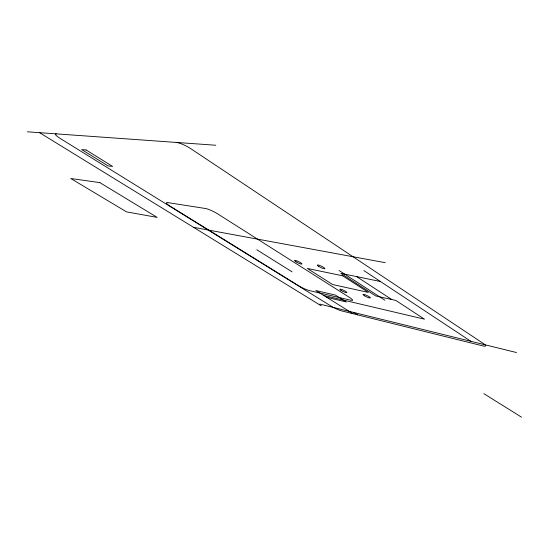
<?xml version="1.0" encoding="UTF-8"?>
<svg xmlns="http://www.w3.org/2000/svg" width="549" height="549" viewBox="0 0 549 549"><rect width="100%" height="100%" fill="white"/><g stroke="black" fill="none" stroke-linecap="round" stroke-linejoin="round"><path stroke-width="0.82" d="M27.45 131.808L215.784 145.252M193.502 227.313L385.233 262.683M380.402 281.5L340.805 273.354L375.688 295.945L395.822 300.427L424.48 319.175L323.8 295.492M326.758 297.338L346.33 301.964L335.329 295.046L315.847 290.531L353.055 313.726M319.806 304.105L516.485 352.54M39.549 132.666L321.261 305.848M353.872 312.498L357.68 314.872M483.854 393.647L521.55 417.192M256.808 249.761L292.137 271.885M339.09 270.506L384.945 300.262M356.651 276.614L391.725 299.514M363.843 270.554L470.905 341.313M176.154 142.424A12.112 2.567 27.6 0 1 191.189 148.957L483.463 343.585A9.683 1.688 24.1 0 1 482.715 345.863L341.828 310.947A8.297 1.263 25.4 0 1 331.28 306.232L60.555 138.664A10.328 1.75 28 0 1 56.369 133.874M352.348 300.173L352.238 300.262A8.928 1.462 25.3 0 1 350.365 300.145L309.547 290.62A8.53 1.331 25.7 0 1 306.328 289.556L305.69 289.302A8.53 1.331 25.7 0 1 303.055 288.122L301.73 287.47A8.53 1.331 25.7 0 1 298.752 285.803L170.389 206.321A9.429 1.565 26.9 0 1 167.788 204.516L166.635 203.398A9.395 1.558 26.9 0 1 166.422 202.993A9.505 1.578 26.9 0 1 167.685 202.581L205.408 208.49A9.93 1.75 26.7 0 1 207.556 209.039A9.957 1.757 26.7 0 1 208.894 209.505A9.93 1.75 26.7 0 1 217.836 213.98L349.665 297.551A8.928 1.462 25.3 0 1 352.348 300.173M86.131 149.973L81.664 149.554L108.036 165.908L112.614 166.436L86.131 149.973M99.87 182.625L70.732 178.487L126.558 211.887L157.192 217.397L99.87 182.625M342.645 275.797L307.303 268.44L332.646 284.547L368.338 292.411L342.645 275.797M296.035 261.825A4.097 0.707 25.8 0 0 301.902 264.014A4.097 0.707 25.8 0 0 296.728 260.802A4.097 0.707 25.8 0 0 296.035 261.825M341.107 290.448A3.96 0.666 25.4 0 0 346.893 292.638A3.96 0.666 25.4 0 0 342.034 289.625A3.96 0.666 25.4 0 0 341.107 290.448M364.509 295.794A4.063 0.7 25.2 0 0 370.342 297.887A4.063 0.7 25.2 0 0 365.154 294.765A4.063 0.7 25.2 0 0 364.509 295.794M318.804 266.443A4.207 0.748 25.6 0 0 324.891 268.708A4.207 0.748 25.6 0 0 319.655 265.421A4.207 0.748 25.6 0 0 318.804 266.443"/></g></svg>
